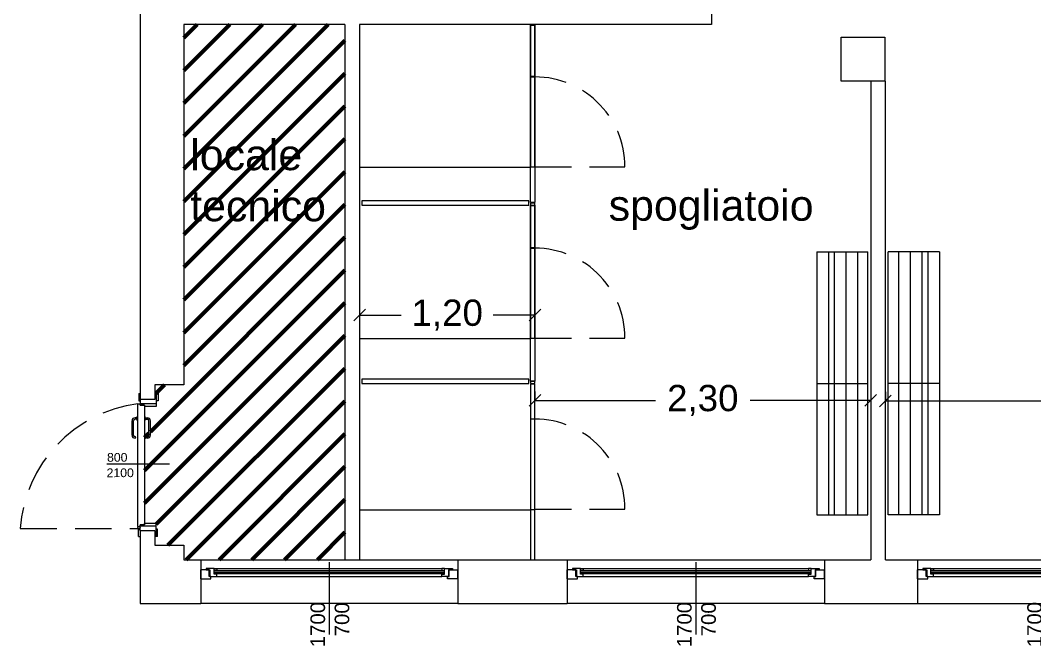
# Model space of a CAD drawing. Header units: millimetres. Extents: x 1769 to 2783, y -1222 to -971.
# Drawn here: x 2645.36 to 2652.3, y -1011.37 to -1007.08 of the extents above; entities that cross this region are included whole.
import ezdxf

# ---------------------------------------------------------------- set-up
doc = ezdxf.new("R2010")
doc.units = ezdxf.units.MM
doc.linetypes.add('CONTINUA', pattern=[0])
doc.linetypes.add('HIDDEN', pattern=[0.375, 0.25, -0.125])
for name, color, linetype in [('ARREDI', 8, 'Continuous'), ('CABINE', 2, 'Continuous'), ('FINESTRE', 1, 'Continuous'), ('muri', 7, 'Continuous'), ('PROSPETTI', 252, 'Continuous'), ('quote', 6, 'Continuous'), ('RETINI', 8, 'Continuous'), ('scritte', 240, 'Continuous')]:
    doc.layers.add(name, color=color, linetype=linetype)
doc.styles.add('ARIAL', font='arial.ttf')
doc.styles.add('ROMANS', font='arial.ttf', dxfattribs={"height": 0.15})
doc.dimstyles.new('1a100', dxfattribs={"dimtxt": 0.18, "dimasz": 0.08, "dimexe": 0.01, "dimexo": 0.0625, "dimgap": 0.09, "dimtad": 0, "dimzin": 0, "dimdsep": 46, "dimtxsty": 'ARIAL', "dimblk": 'OBLIQUE', "dimcen": 0.08, "dimclrd": 1, "dimclre": 1, "dimadec": 0, "dimazin": 0, "dimtfac": 1, "dimtofl": 0, "dimtmove": 0, "dimatfit": 1, "dimfxl": 1, "dimtolj": 1, "dimtzin": 0, "dimarcsym": 0})

# ---------------------------------------------------------------- blocks, each defined once
blk = doc.blocks.new('_Oblique')
at = {"color": 0, "linetype": 'ByBlock', "lineweight": -2}
blk.add_line((-0.5, -0.5), (0.5, 0.5), dxfattribs=at)
blk = doc.blocks.new('*D24')
at = {"layer": 'Defpoints', "color": 0, "lineweight": 60, "ltscale": 0.2, "transparency": 16777216}
for p in [(2651.2814, -1009.6903), (2651.2814, -1009.6903), (2658.2805, -1009.6903)]:
    blk.add_point(p, dxfattribs=at)
at = {"layer": 'quote', "color": 1, "lineweight": -2, "ltscale": 0.2, "transparency": 16777216}
for p, q in [((2651.2814, -1009.6278), (2651.2814, -1009.6803)), ((2658.2805, -1009.6278), (2658.2805, -1009.6803)), ((2651.2814, -1009.6903), (2654.4582, -1009.6903)), ((2658.2805, -1009.6903), (2655.1037, -1009.6903))]:
    blk.add_line(p, q, dxfattribs=at)
at = {"layer": 'quote', "color": 1, "lineweight": -2, "ltscale": 0.2, "transparency": 16777216, "xscale": 0.08, "yscale": 0.08, "zscale": 0.08, "rotation": 180}
blk.add_blockref('_Oblique', (2651.2814, -1009.6903), dxfattribs=at)
at = {"layer": 'quote', "color": 1, "lineweight": -2, "ltscale": 0.2, "transparency": 16777216, "xscale": 0.08, "yscale": 0.08, "zscale": 0.08}
blk.add_blockref('_Oblique', (2658.2805, -1009.6903), dxfattribs=at)
at = {"layer": 'quote', "color": 0, "ltscale": 0.2, "transparency": 16777216, "insert": (2654.781, -1009.6903), "char_height": 0.18, "attachment_point": 5, "style": 'ARIAL'}
blk.add_mtext('\\A1;7,00', dxfattribs=at)
blk = doc.blocks.new('*D25')
at = {"layer": 'Defpoints', "color": 0, "lineweight": 60, "ltscale": 0.2, "transparency": 16777216}
for p in [(2648.8814, -1009.6869), (2648.8814, -1009.6869), (2651.1814, -1009.6869)]:
    blk.add_point(p, dxfattribs=at)
at = {"layer": 'quote', "color": 1, "lineweight": -2, "ltscale": 0.2, "transparency": 16777216}
for p, q in [((2648.8814, -1009.6244), (2648.8814, -1009.6769)), ((2651.1814, -1009.6244), (2651.1814, -1009.6769)), ((2648.8814, -1009.6869), (2649.7064, -1009.6869)), ((2651.1814, -1009.6869), (2650.3564, -1009.6869))]:
    blk.add_line(p, q, dxfattribs=at)
at = {"layer": 'quote', "color": 1, "lineweight": -2, "ltscale": 0.2, "transparency": 16777216, "xscale": 0.08, "yscale": 0.08, "zscale": 0.08, "rotation": 180}
blk.add_blockref('_Oblique', (2648.8814, -1009.6869), dxfattribs=at)
at = {"layer": 'quote', "color": 1, "lineweight": -2, "ltscale": 0.2, "transparency": 16777216, "xscale": 0.08, "yscale": 0.08, "zscale": 0.08}
blk.add_blockref('_Oblique', (2651.1814, -1009.6869), dxfattribs=at)
at = {"layer": 'quote', "color": 0, "ltscale": 0.2, "transparency": 16777216, "insert": (2650.0314, -1009.6869), "char_height": 0.18, "attachment_point": 5, "style": 'ARIAL'}
blk.add_mtext('\\A1;2,30', dxfattribs=at)
blk = doc.blocks.new('*D26')
at = {"layer": 'Defpoints', "color": 0, "lineweight": 60, "ltscale": 0.2, "transparency": 16777216}
for p in [(2647.6814, -1009.1022), (2647.6814, -1009.1022), (2648.8814, -1009.1022)]:
    blk.add_point(p, dxfattribs=at)
at = {"layer": 'quote', "color": 1, "lineweight": -2, "ltscale": 0.2, "transparency": 16777216}
for p, q in [((2647.6814, -1009.0397), (2647.6814, -1009.0922)), ((2648.8814, -1009.0397), (2648.8814, -1009.0922)), ((2647.6814, -1009.1022), (2647.9664, -1009.1022)), ((2648.8814, -1009.1022), (2648.5964, -1009.1022))]:
    blk.add_line(p, q, dxfattribs=at)
at = {"layer": 'quote', "color": 1, "lineweight": -2, "ltscale": 0.2, "transparency": 16777216, "xscale": 0.08, "yscale": 0.08, "zscale": 0.08, "rotation": 180}
blk.add_blockref('_Oblique', (2647.6814, -1009.1022), dxfattribs=at)
at = {"layer": 'quote', "color": 1, "lineweight": -2, "ltscale": 0.2, "transparency": 16777216, "xscale": 0.08, "yscale": 0.08, "zscale": 0.08}
blk.add_blockref('_Oblique', (2648.8814, -1009.1022), dxfattribs=at)
at = {"layer": 'quote', "color": 0, "ltscale": 0.2, "transparency": 16777216, "insert": (2648.2814, -1009.1022), "char_height": 0.18, "attachment_point": 5, "style": 'ARIAL'}
blk.add_mtext('\\A1;1,20', dxfattribs=at)

msp = doc.modelspace()

# ---------------------------------------------------------------- hatches: boundary and pattern name
at = {"layer": 'RETINI', "lineweight": 60, "ltscale": 0.2}
h = msp.add_hatch(dxfattribs=at)
h.set_pattern_fill('LINE', color=256, scale=0.05, angle=45, style=0)
h.set_pattern_definition([(45, (45.18906, 0), (-0.1122532015, 0.1122532015), [])])
h.paths.add_polyline_path([(2647.5814, -1007.112), (2646.4786, -1007.112), (2646.4786, -1009.5797), (2646.2797, -1009.5797), (2646.2797, -1009.6392), (2646.3015, -1009.6392), (2646.3015, -1009.6892), (2646.2888, -1009.6892), (2646.2888, -1009.7292), (2646.2088, -1009.7292), (2646.2088, -1009.7967), (2646.2138, -1009.7967), (2646.2138, -1009.8054), (2646.2288, -1009.8054, -0.414214), (2646.2488, -1009.8254), (2646.2488, -1009.9254, -0.397346), (2646.2299, -1009.9454, -1.029393), (2646.2288, -1009.9354, 0.414266), (2646.2388, -1009.9254, -0.000045), (2646.2388, -1009.9254), (2646.2388, -1009.8254, 0.451178), (2646.2275, -1009.8155, -0.031144), (2646.2288, -1009.8154), (2646.2138, -1009.8154), (2646.2138, -1009.8242), (2646.2088, -1009.8242), (2646.2086, -1010.5292), (2646.2886, -1010.5292), (2646.2886, -1010.5692), (2646.2986, -1010.5692), (2646.2986, -1010.6192), (2646.2784, -1010.6192), (2646.2784, -1010.6787), (2646.4787, -1010.6787), (2646.4786, -1010.7782), (2646.5936, -1010.7782), (2647.5814, -1010.7782)])
h.paths.add_polyline_path([(2646.4694, -1007.8465), (2647.4879, -1007.8465), (2647.4879, -1008.5149), (2646.4694, -1008.5149)], flags=25)

# ---------------------------------------------------------------- linework, layer by layer
at = {"color": 1, "linetype": 'HIDDEN'}
for p, q in [((2648.8814, -1008.087), (2649.4985, -1008.087)), ((2648.8814, -1009.2601), (2649.4985, -1009.2601)), ((2648.8814, -1010.4312), (2649.4985, -1010.4312))]:
    msp.add_line(p, q, dxfattribs=at)
at = {"color": 1, "linetype": 'Continuous'}
for p, q in [((2646.6525, -1010.8482), (2646.5936, -1010.8482)), ((2646.5936, -1010.9082), (2646.5936, -1010.8482)), ((2646.6017, -1010.8482), (2646.5937, -1010.8482)), ((2646.685, -1010.8385), (2646.6301, -1010.8385)), ((2646.6301, -1010.8385), (2646.6301, -1010.8466)), ((2646.6301, -1010.8466), (2646.6565, -1010.8466)), ((2646.6525, -1010.8934), (2646.6525, -1010.8482)), ((2646.6565, -1010.8466), (2646.6565, -1010.8919)), ((2646.685, -1010.8776), (2646.685, -1010.8385)), ((2646.685, -1010.8385), (2646.6891, -1010.8385)), ((2646.685, -1010.8416), (2646.685, -1010.8385)), ((2646.685, -1010.8512), (2646.685, -1010.8416)), ((2646.7033, -1010.8512), (2646.685, -1010.8512)), ((2648.2623, -1010.8546), (2646.685, -1010.8546)), ((2648.2623, -1010.8646), (2646.685, -1010.8646)), ((2648.2623, -1010.8746), (2646.685, -1010.8746)), ((2646.7033, -1010.8776), (2646.685, -1010.8776)), ((2646.6891, -1010.8385), (2646.7033, -1010.8385)), ((2646.7003, -1010.8512), (2646.6901, -1010.8512)), ((2646.6992, -1010.8385), (2648.244, -1010.8385)), ((2646.7033, -1010.8385), (2646.7033, -1010.8512)), ((2646.7033, -1010.8919), (2646.7033, -1010.8776)), ((2648.2582, -1010.8385), (2648.244, -1010.8385)), ((2648.244, -1010.8385), (2648.244, -1010.8512)), ((2648.244, -1010.8512), (2648.2623, -1010.8512)), ((2648.244, -1010.8776), (2648.2623, -1010.8776)), ((2648.244, -1010.8919), (2648.244, -1010.8776)), ((2648.247, -1010.8512), (2648.2572, -1010.8512)), ((2648.2623, -1010.8385), (2648.2582, -1010.8385)), ((2648.2623, -1010.8385), (2648.3172, -1010.8385)), ((2648.2623, -1010.8776), (2648.2623, -1010.8385)), ((2648.2623, -1010.8416), (2648.2623, -1010.8385)), ((2648.2623, -1010.8512), (2648.2623, -1010.8416)), ((2648.3172, -1010.8466), (2648.2907, -1010.8466)), ((2648.2907, -1010.8466), (2648.2907, -1010.8919)), ((2648.2948, -1010.8482), (2648.3536, -1010.8482)), ((2648.2948, -1010.8934), (2648.2948, -1010.8482)), ((2648.3172, -1010.8385), (2648.3172, -1010.8466)), ((2648.3456, -1010.8482), (2648.3536, -1010.8482)), ((2648.3536, -1010.9082), (2648.3536, -1010.8482)), ((2649.1625, -1010.8482), (2649.1036, -1010.8482)), ((2649.1036, -1010.9082), (2649.1036, -1010.8482)), ((2649.1117, -1010.8482), (2649.1037, -1010.8482)), ((2649.195, -1010.8385), (2649.1401, -1010.8385)), ((2649.1401, -1010.8385), (2649.1401, -1010.8466)), ((2649.1401, -1010.8466), (2649.1665, -1010.8466)), ((2649.1625, -1010.8934), (2649.1625, -1010.8482)), ((2649.1665, -1010.8466), (2649.1665, -1010.8919)), ((2649.195, -1010.8776), (2649.195, -1010.8385)), ((2649.195, -1010.8385), (2649.1991, -1010.8385)), ((2649.195, -1010.8416), (2649.195, -1010.8385)), ((2649.195, -1010.8512), (2649.195, -1010.8416)), ((2649.2133, -1010.8512), (2649.195, -1010.8512)), ((2650.7723, -1010.8546), (2649.195, -1010.8546)), ((2650.7723, -1010.8646), (2649.195, -1010.8646)), ((2650.7723, -1010.8746), (2649.195, -1010.8746)), ((2649.2133, -1010.8776), (2649.195, -1010.8776)), ((2649.1991, -1010.8385), (2649.2133, -1010.8385)), ((2649.2103, -1010.8512), (2649.2001, -1010.8512)), ((2649.2092, -1010.8385), (2650.754, -1010.8385)), ((2649.2133, -1010.8385), (2649.2133, -1010.8512)), ((2649.2133, -1010.8919), (2649.2133, -1010.8776)), ((2650.7682, -1010.8385), (2650.754, -1010.8385)), ((2650.754, -1010.8385), (2650.754, -1010.8512)), ((2650.754, -1010.8512), (2650.7723, -1010.8512)), ((2650.754, -1010.8776), (2650.7723, -1010.8776)), ((2650.754, -1010.8919), (2650.754, -1010.8776)), ((2650.757, -1010.8512), (2650.7672, -1010.8512)), ((2650.7723, -1010.8385), (2650.7682, -1010.8385)), ((2650.7723, -1010.8385), (2650.8272, -1010.8385)), ((2650.7723, -1010.8776), (2650.7723, -1010.8385)), ((2650.7723, -1010.8416), (2650.7723, -1010.8385)), ((2650.7723, -1010.8512), (2650.7723, -1010.8416)), ((2650.8272, -1010.8466), (2650.8007, -1010.8466)), ((2650.8007, -1010.8466), (2650.8007, -1010.8919)), ((2650.8048, -1010.8482), (2650.8636, -1010.8482)), ((2650.8048, -1010.8934), (2650.8048, -1010.8482)), ((2650.8272, -1010.8385), (2650.8272, -1010.8466)), ((2650.8556, -1010.8482), (2650.8636, -1010.8482)), ((2650.8636, -1010.9082), (2650.8636, -1010.8482)), ((2651.5094, -1010.8482), (2651.5014, -1010.8482)), ((2651.5603, -1010.8482), (2651.5014, -1010.8482)), ((2651.5014, -1010.9082), (2651.5014, -1010.8482)), ((2651.5928, -1010.8385), (2651.5379, -1010.8385)), ((2651.5379, -1010.8385), (2651.5379, -1010.8466)), ((2651.5379, -1010.8466), (2651.5643, -1010.8466)), ((2651.5603, -1010.8934), (2651.5603, -1010.8482)), ((2651.5643, -1010.8466), (2651.5643, -1010.8919)), ((2651.5928, -1010.8776), (2651.5928, -1010.8385)), ((2651.5928, -1010.8385), (2651.5969, -1010.8385)), ((2651.5928, -1010.8416), (2651.5928, -1010.8385)), ((2651.5928, -1010.8512), (2651.5928, -1010.8416)), ((2651.6111, -1010.8512), (2651.5928, -1010.8512)), ((2653.1701, -1010.8546), (2651.5928, -1010.8546)), ((2653.1701, -1010.8646), (2651.5928, -1010.8646)), ((2653.1701, -1010.8746), (2651.5928, -1010.8746)), ((2651.6111, -1010.8776), (2651.5928, -1010.8776)), ((2651.5969, -1010.8385), (2651.6111, -1010.8385)), ((2651.6081, -1010.8512), (2651.5979, -1010.8512)), ((2651.607, -1010.8385), (2653.1518, -1010.8385)), ((2651.6111, -1010.8385), (2651.6111, -1010.8512)), ((2651.6111, -1010.8919), (2651.6111, -1010.8776)), ((2646.5936, -1010.9082), (2646.6636, -1010.9082)), ((2646.6636, -1010.8934), (2646.6525, -1010.8934)), ((2646.6565, -1010.8919), (2646.7033, -1010.8919)), ((2646.6636, -1010.9082), (2646.6636, -1010.8934)), ((2646.7033, -1010.8919), (2648.244, -1010.8919)), ((2648.2907, -1010.8919), (2648.244, -1010.8919)), ((2648.2836, -1010.8934), (2648.2948, -1010.8934)), ((2648.2836, -1010.9082), (2648.2836, -1010.8934)), ((2648.3536, -1010.9082), (2648.2836, -1010.9082)), ((2649.1036, -1010.9082), (2649.1736, -1010.9082)), ((2649.1736, -1010.8934), (2649.1625, -1010.8934)), ((2649.1665, -1010.8919), (2649.2133, -1010.8919)), ((2649.1736, -1010.9082), (2649.1736, -1010.8934)), ((2649.2133, -1010.8919), (2650.754, -1010.8919)), ((2650.8007, -1010.8919), (2650.754, -1010.8919)), ((2650.7936, -1010.8934), (2650.8048, -1010.8934)), ((2650.7936, -1010.9082), (2650.7936, -1010.8934)), ((2650.8636, -1010.9082), (2650.7936, -1010.9082)), ((2651.5014, -1010.9082), (2651.5714, -1010.9082)), ((2651.5714, -1010.8934), (2651.5603, -1010.8934)), ((2651.5643, -1010.8919), (2651.6111, -1010.8919)), ((2651.5714, -1010.9082), (2651.5714, -1010.8934)), ((2651.6111, -1010.8919), (2653.1518, -1010.8919))]:
    msp.add_line(p, q, dxfattribs=at)
at = {"color": 1, "linetype": 'HIDDEN'}
msp.add_lwpolyline([(2646.1638, -1009.7092, 0.35753), (2645.3582, -1010.5645), (2646.1636, -1010.5646)], format="xyb", dxfattribs=at)
for centre in [(2648.8814, -1008.087), (2648.8814, -1009.2601), (2648.8814, -1010.4312)]:
    msp.add_arc(centre, 0.617, 0, 92.78677, dxfattribs=at)
at = {"layer": 'ARREDI', "linetype": 'ByBlock', "lineweight": 0, "ltscale": 0.2}
for p, q in [((2650.8114, -1008.6694), (2650.8114, -1010.4694)), ((2650.8114, -1008.6694), (2651.1614, -1008.6694)), ((2650.8914, -1008.6694), (2650.8914, -1010.4694)), ((2650.9314, -1008.6694), (2650.9314, -1010.4694)), ((2651.0114, -1008.6694), (2651.0114, -1010.4694)), ((2651.0914, -1008.6694), (2651.0914, -1010.4694)), ((2651.6514, -1008.6694), (2651.3014, -1008.6694)), ((2651.3714, -1008.6694), (2651.3714, -1010.4694)), ((2651.4514, -1008.6694), (2651.4514, -1010.4694)), ((2651.5314, -1008.6694), (2651.5314, -1010.4694)), ((2651.5714, -1008.6694), (2651.5714, -1010.4694)), ((2651.6514, -1008.6694), (2651.6514, -1010.4694)), ((2650.8114, -1009.5694), (2651.1614, -1009.5694)), ((2651.6514, -1009.5694), (2651.3014, -1009.5694))]:
    msp.add_line(p, q, dxfattribs=at)
for points in [[(2650.8114, -1010.4694), (2651.1614, -1010.4694), (2651.1614, -1008.6694)], [(2651.6514, -1010.4694), (2651.3014, -1010.4694), (2651.3014, -1008.6694)]]:
    msp.add_lwpolyline(points, dxfattribs=at)
at = {"layer": 'CABINE', "ltscale": 0.2}
for points in [[(2648.8814, -1007.468), (2648.8514, -1007.468), (2648.8514, -1007.1131), (2648.8814, -1007.1131)], [(2648.8814, -1007.1177), (2648.8514, -1007.1177), (2648.8514, -1008.087), (2648.8814, -1008.087)], [(2648.8814, -1008.3314), (2648.8514, -1008.3314), (2648.8514, -1007.47), (2648.8814, -1007.47)], [(2648.8404, -1008.3191), (2647.6958, -1008.3191), (2647.6958, -1008.3491), (2648.8404, -1008.3491)], [(2648.8814, -1008.3341), (2648.8514, -1008.3341), (2648.8514, -1008.3491), (2648.8814, -1008.3491)], [(2648.8814, -1008.6411), (2648.8514, -1008.6411), (2648.8514, -1008.3491), (2648.8814, -1008.3491)], [(2648.8814, -1008.3537), (2648.8514, -1008.3537), (2648.8514, -1009.2601), (2648.8814, -1009.2601)], [(2648.8814, -1009.5535), (2648.8514, -1009.5535), (2648.8514, -1008.643), (2648.8814, -1008.643)], [(2648.8404, -1009.5411), (2647.6958, -1009.5411), (2647.6958, -1009.5711), (2648.8404, -1009.5711)], [(2648.8814, -1009.5561), (2648.8514, -1009.5561), (2648.8514, -1009.5711), (2648.8814, -1009.5711)], [(2648.8814, -1009.5757), (2648.8514, -1009.5757), (2648.8514, -1010.4331), (2648.8814, -1010.4331)], [(2648.8814, -1010.4351), (2648.8514, -1010.4351), (2648.8514, -1010.7782), (2648.8814, -1010.7782)]]:
    msp.add_lwpolyline(points, close=True, dxfattribs=at)
at = {"layer": 'FINESTRE', "color": 1}
for p, q in [((2647.6814, -1008.089), (2648.8514, -1008.089)), ((2647.6814, -1009.262), (2648.8514, -1009.262)), ((2646.1688, -1009.6392), (2646.1688, -1009.6892)), ((2646.1688, -1009.6392), (2646.1788, -1009.6392)), ((2646.1688, -1009.6892), (2646.1788, -1009.6892)), ((2646.1787, -1009.6792), (2646.1788, -1009.7192)), ((2646.3015, -1009.6392), (2646.2797, -1009.6392)), ((2646.2888, -1009.6392), (2646.2888, -1009.7292)), ((2646.3015, -1009.6892), (2646.2888, -1009.6892)), ((2646.3015, -1009.6392), (2646.3015, -1009.6892)), ((2646.1636, -1010.5492), (2646.1638, -1009.7092)), ((2646.2888, -1009.7101), (2646.1788, -1009.71)), ((2646.1788, -1009.7192), (2646.2088, -1009.7192)), ((2646.2088, -1009.7192), (2646.1788, -1009.7192)), ((2646.2088, -1009.7192), (2646.2086, -1010.5392)), ((2646.2088, -1009.7192), (2646.2088, -1009.7292)), ((2646.2888, -1009.7292), (2646.2088, -1009.7292)), ((2646.1238, -1009.9254), (2646.1238, -1009.8254)), ((2646.1338, -1009.9254), (2646.1338, -1009.8254)), ((2646.1588, -1009.8054), (2646.1438, -1009.8054)), ((2646.1588, -1009.8154), (2646.1438, -1009.8154)), ((2646.1638, -1009.7967), (2646.1588, -1009.7967)), ((2646.1588, -1009.8242), (2646.1588, -1009.7967)), ((2646.1638, -1009.8242), (2646.1588, -1009.8242)), ((2646.2088, -1009.7967), (2646.2138, -1009.7967)), ((2646.2088, -1009.8242), (2646.2138, -1009.8242)), ((2646.2138, -1009.8242), (2646.2138, -1009.7967)), ((2646.2138, -1009.8054), (2646.2288, -1009.8054)), ((2646.2138, -1009.8154), (2646.2288, -1009.8154)), ((2646.2388, -1009.9254), (2646.2388, -1009.8254)), ((2646.2488, -1009.9254), (2646.2488, -1009.8254)), ((2646.3804, -1010.1233), (2645.9515, -1010.1233)), ((2647.6814, -1010.4351), (2648.8514, -1010.4351)), ((2646.2086, -1010.5392), (2646.2086, -1010.5292)), ((2646.2886, -1010.5292), (2646.2086, -1010.5292)), ((2646.2886, -1010.6192), (2646.2886, -1010.5292)), ((2646.1636, -1010.5492), (2646.1786, -1010.5492)), ((2646.1686, -1010.6192), (2646.1686, -1010.5692)), ((2646.1686, -1010.5692), (2646.1786, -1010.5692)), ((2646.2086, -1010.5392), (2646.1786, -1010.5392)), ((2646.1786, -1010.5392), (2646.2086, -1010.5392)), ((2646.1786, -1010.5392), (2646.1786, -1010.5492)), ((2646.1786, -1010.5792), (2646.1786, -1010.5392)), ((2646.2886, -1010.5484), (2646.1786, -1010.5484)), ((2646.2986, -1010.5692), (2646.2886, -1010.5692)), ((2646.2986, -1010.6192), (2646.2986, -1010.5692)), ((2646.1686, -1010.6192), (2646.1786, -1010.6192)), ((2646.2986, -1010.6192), (2646.2785, -1010.6192)), ((2646.5936, -1010.7782), (2648.3536, -1010.7782)), ((2647.4736, -1010.7946), (2647.4736, -1011.2903)), ((2649.1036, -1010.7782), (2650.8636, -1010.7782)), ((2649.9836, -1010.7946), (2649.9836, -1011.2903)), ((2651.5014, -1010.7782), (2653.2614, -1010.7782)), ((2648.3536, -1011.0782), (2646.5936, -1011.0782)), ((2650.8636, -1011.0782), (2649.1036, -1011.0782)), ((2651.5014, -1011.0782), (2653.2614, -1011.0782))]:
    msp.add_line(p, q, dxfattribs=at)
msp.add_circle((2646.1711, -1010.5577), 0.0075, dxfattribs=at)
for centre, radius, start, end in [((2646.1438, -1009.8254), 0.02, 89.98965, 179.98965), ((2646.1438, -1009.8254), 0.01, 89.98965, 179.98965), ((2646.2288, -1009.8254), 0.02, 359.98965, 89.98965), ((2646.2288, -1009.8254), 0.01, 359.98965, 89.98965), ((2646.1438, -1009.9254), 0.02, 179.98965, 269.98965), ((2646.1438, -1009.9254), 0.01, 179.98965, 269.98965), ((2646.1433, -1009.9404), 0.00502, 274.95733, 85.02197), ((2646.2292, -1009.9404), 0.00502, 94.95733, 265.02197), ((2646.2288, -1009.9254), 0.01, 269.98965, 359.98965), ((2646.2288, -1009.9254), 0.02, 269.98965, 359.98965)]:
    msp.add_arc(centre, radius, start, end, dxfattribs=at)
at = {"layer": 'muri', "color": 3}
for p, q in [((2646.1786, -1006.742), (2646.1788, -1009.6792)), ((2650.0898, -1007.012), (2650.0898, -1007.112)), ((2647.5814, -1007.112), (2646.4786, -1007.112)), ((2646.4786, -1007.112), (2646.4786, -1009.5797)), ((2647.5814, -1007.112), (2647.5814, -1010.7782)), ((2650.0898, -1007.112), (2647.6814, -1007.112)), ((2647.6814, -1007.112), (2647.6814, -1010.7782)), ((2651.1814, -1007.4982), (2651.1814, -1010.7782)), ((2646.4787, -1009.5797), (2646.2797, -1009.5797)), ((2646.2797, -1009.5797), (2646.2797, -1009.6792)), ((2646.2797, -1009.6792), (2646.1787, -1009.6792)), ((2646.277, -1009.6792), (2646.1788, -1009.6792)), ((2646.1786, -1010.5792), (2646.1786, -1011.0782)), ((2646.2785, -1010.5793), (2646.1786, -1010.5792)), ((2646.2784, -1010.5791), (2646.2784, -1010.6787)), ((2646.2784, -1010.6787), (2646.4787, -1010.6787)), ((2646.4787, -1010.6787), (2646.4786, -1010.7782)), ((2646.4786, -1010.7782), (2646.5936, -1010.7782)), ((2646.5936, -1010.7782), (2646.5936, -1011.0782)), ((2648.3536, -1010.7782), (2649.1036, -1010.7782)), ((2648.3536, -1010.7782), (2648.3536, -1011.0782)), ((2649.1036, -1010.7782), (2649.1036, -1011.0782)), ((2650.8636, -1010.7782), (2651.1814, -1010.7782)), ((2650.8636, -1010.7782), (2650.8636, -1011.0782)), ((2651.2814, -1010.7782), (2651.5014, -1010.7782)), ((2651.5014, -1010.7782), (2651.5014, -1011.0782)), ((2646.1786, -1011.0782), (2646.5936, -1011.0782)), ((2648.3536, -1011.0782), (2649.1036, -1011.0782)), ((2650.8636, -1011.0782), (2651.5014, -1011.0782))]:
    msp.add_line(p, q, dxfattribs=at)
at = {"layer": 'muri', "color": 6}
msp.add_line((2647.5814, -1010.7782), (2647.6814, -1010.7782), dxfattribs=at)
at = {"layer": 'muri', "color": 3, "linetype": 'ByBlock', "lineweight": 0, "ltscale": 0.2}
msp.add_line((2647.5814, -1010.7782), (2647.6814, -1010.7782), dxfattribs=at)
at = {"layer": 'muri', "color": 3}
msp.add_lwpolyline([(2651.2814, -1010.7782), (2651.2814, -1007.4982), (2650.9786, -1007.4982), (2650.9786, -1007.1982), (2651.2786, -1007.1982), (2651.2786, -1007.4982)], dxfattribs=at)
at = {"layer": 'PROSPETTI'}
for p in [(2646.1638, -1009.7092), (2646.1788, -1009.7192)]:
    msp.add_line(p, (2646.1788, -1009.7092), dxfattribs=at)

# ---------------------------------------------------------------- texts
at = {"layer": 'FINESTRE', "color": 1, "style": 'ROMANS'}
for s, height, rotation, p in [('800', 0.06, 0.05867, (2645.9523, -1010.1065)), ('2100', 0.06, 0.05867, (2645.9492, -1010.2123)), ('1700', 0.1, 90, (2647.445, -1011.3777)), ('700', 0.1, 90, (2647.6106, -1011.3027)), ('1700', 0.1, 90, (2649.955, -1011.3777)), ('700', 0.1, 90, (2650.1206, -1011.3027)), ('1700', 0.1, 90, (2652.3528, -1011.3777))]:
    msp.add_text(s, height=height, rotation=rotation, dxfattribs=at).set_placement(p)
at = {"layer": 'scritte', "color": 6, "linetype": 'CONTINUA', "char_height": 0.21, "width": 1.32195, "attachment_point": 1, "style": 'ARIAL'}
for s, insert in [('{\\fArial|b0|i0|c238|p34;loc}ale\\P{\\fArial|b0|i0|c238|p34;tecnico}', (2646.5219, -1007.899)), ('{\\fArial|b0|i0|c238|p34;spogliatoio}', (2649.3871, -1008.2452))]:
    msp.add_mtext(s, dxfattribs=dict(at, insert=insert))

# ---------------------------------------------------------------- dimensions: what is measured, and where the dimension line sits
at = {"layer": 'quote', "ltscale": 0.2}
for p1, p2, text, picture, middle in [((2648.8814, -1009.1022), (2647.6814, -1009.1022), '1,20', '*D26', (2648.2814, -1009.1022)), ((2651.1814, -1009.6869), (2648.8814, -1009.6869), '2,30', '*D25', (2650.0314, -1009.6869)), ((2658.2805, -1009.6903), (2651.2814, -1009.6903), '7,00', '*D24', (2654.781, -1009.6903))]:
    dim = msp.add_aligned_dim(p1=p1, p2=p2, distance=0, text=text, dimstyle='1a100', dxfattribs=at)
    dim.commit()
    dim.dimension.update_dxf_attribs({"geometry": picture, "text_midpoint": middle})

doc.saveas('drawing.dxf')
